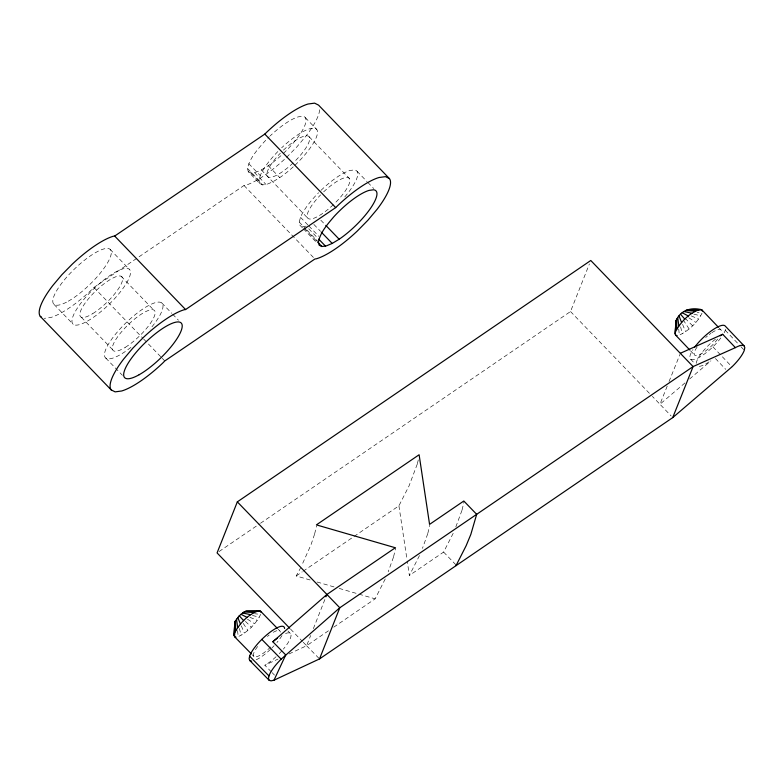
<?xml version="1.0" encoding="UTF-8"?>
<svg xmlns="http://www.w3.org/2000/svg" width="784" height="784" viewBox="0 0 784 784"><rect width="100%" height="100%" fill="white"/><g stroke="black" fill="none" stroke-linecap="round" stroke-linejoin="round"><path stroke-width="0.59" stroke-dasharray="3.92 2.94" d="M724.112 332.837A23.971 6.684 -43.6 0 0 725.259 330.24L725.749 327.526M314.658 533.835L316.589 525.77M393.588 556.709L395.802 547.497M417.372 463.707L418.47 459.091M427.829 533.336L429.759 525.27M462.07 509.953L464.001 501.897M293.245 166.835A39.308 10.898 -44 0 1 279.751 177.625L272.793 181.839L266.883 184.318L262.434 184.906L259.749 183.574L248.263 171.667L247.519 168.482C249.547 158.544 256.642 150.744 263.003 143.198A39.308 10.898 -44 0 1 269.343 136.69M259.749 183.574L259.004 180.389L260.259 175.577A39.308 10.898 -44 0 1 278.379 151.008M302.477 227.87L299.978 225.273L299.233 222.097L300.488 217.286A39.308 10.898 -44 0 1 318.608 192.717M314.551 534.257L311.013 544.743L301.526 565.95M417.264 464.118L409.023 485.933L398.919 505.827L303.251 571.144M393.49 557.13L388.198 571.791M427.731 533.757L422.439 548.418M461.962 510.374L455.269 528.436M289.022 653.944L306.613 645.742L310.66 635.491M313.355 628.66L325.056 599.064M260.494 523.261L570.517 311.532L589.421 263.894M667.223 386.11L659.952 404.25L671.124 415.941M669.046 381.583L679.963 354.378M237.532 630.61L238.238 636.647C247.734 631.943 255.986 623.995 260.631 614.431L254.565 613.705M678.719 329.064L679.356 335.121C688.92 330.554 697.309 322.714 702.013 313.179L697.162 312.532M385.238 578.935L375.144 598.839L332.818 627.808M419.479 555.562L409.375 575.456L407.219 561.05M453.191 533.287L443.617 552.083L409.375 575.456M310.131 579.993L296.205 575.956L300.458 568.145M319.627 109.76A57.526 15.945 -44 0 1 306.064 135.946L296.969 146.765L286.493 157.437A57.526 15.945 -44 0 1 245.49 185.279L244.02 185.494L93.894 287.454L91.738 289.649A57.526 15.945 -44 0 1 50.735 317.5L44.218 318.363M684.971 382.935L659.952 404.25L652.357 396.371M689.606 378.995L710.921 360.836M303.232 642.243L306.613 645.742L328.78 630.561M219.089 551.534L259.484 523.947M296.205 575.956L302.242 571.83M248.263 171.667L250.949 173.009L255.398 172.411L261.307 169.932L268.265 165.728A39.308 10.898 -44 0 0 281.76 154.928M271.293 671.819L264.845 665.234L278.036 659.079M306.201 226.145L302.663 226.615L299.978 225.273M252.448 615.489L259.367 617.145M693.83 314.139L700.739 315.874M317.099 582.012L334.513 587.059M339.158 588.402L357.729 593.792M358.886 594.125L375.144 598.839M249.92 617.331L257.299 620.32M691.292 315.942L698.652 319.029M247.46 619.193L254.565 623.741M688.803 317.775L695.878 322.41M245.421 621.359L251.35 627.171M685.069 318.235L692.625 325.801M306.613 645.742L319.519 658.923M287.895 630.914L290.315 633.384M278.104 629.131L279.79 630.846M272.107 672.643L274.518 675.112M252.252 654.787L253.938 656.502M570.517 311.532L651.514 395.499M305.319 117.629L316.805 129.536M357.034 171.235L367.039 181.614M367.872 182.486L373.713 188.532M309.151 136.779L349.38 178.487M268.265 165.728L279.751 177.625M320.813 220.196L324.988 224.518M261.307 169.932L307.632 218.03M313.855 224.41L320.529 231.329M248.773 163.68L260.259 175.577M300.488 217.286L307.994 225.067M308.827 225.939L318.833 236.317M254.486 172.539L265.972 184.436M308.7 228.742L317.883 238.258M247.519 168.482L259.004 180.389M299.233 222.097L305.907 229.016M306.74 229.879L318.422 241.982M250.949 173.009L262.434 184.906M304.329 228.35L316.844 241.315M303.31 228.732L316.658 242.57M244.02 185.494L314.913 258.994M443.617 552.083L456.474 565.411M110.054 249.312L129.242 269.206M161.759 302.928L171.774 313.306M172.607 314.168L178.448 320.225M121.118 276.242L153.644 309.964M93.894 287.454L142.845 338.208M143.688 339.08L161.416 357.455M162.259 358.327L164.787 360.954M81.33 317.265L113.856 350.987M54.018 304.408L73.206 324.302M105.732 358.023L122.422 375.32M290.56 629.101L302.389 641.361M725.259 330.24L740.174 345.891M740.998 346.763L744.31 350.242M719.222 328.084L720.878 329.829M712.911 346.851L731.962 366.853M715.42 358.513L725.739 369.352M690.567 350.811L694.712 355.162M690.577 359.16L694.546 363.325M243.226 623.388L247.871 630.375M683.217 319.901L689.107 328.966M241.325 625.857L244.373 633.149M682.59 324.37L685.569 331.691M239.414 628.425L241.09 635.285M680.639 326.908L682.237 333.788M398.919 505.827L407.033 559.854M285.513 633.501A23.971 6.595 -44.4 0 1 283.357 649.132M281.917 650.789A23.971 6.595 -44.4 0 1 279.084 653.817M276.086 656.718A23.971 6.595 -44.4 0 1 264.845 665.234M281.995 635.559A23.971 6.595 -44.4 0 1 276.909 642.537M274.086 645.722A23.971 6.595 -44.4 0 1 271.901 647.966M270.411 649.417A23.971 6.595 -44.4 0 1 255.515 660.099M270.696 646.937A18.218 5.008 -44.4 0 1 254.731 656.865A18.218 5.008 -44.4 0 1 259.073 644.713M267.383 636.471A18.218 5.008 -44.4 0 1 269.137 635.079M273.293 632.306A18.218 5.008 -44.4 0 1 280.339 632.129M711.833 332.71A18.218 5.076 -43.6 0 1 721.064 333.18M717.703 339.031A18.218 5.076 -43.6 0 1 698.407 355.123A18.218 5.076 -43.6 0 1 697.887 345.96M705.649 337.561A18.218 5.076 -43.6 0 1 707.433 336.022M709.216 334.592A18.218 5.076 -43.6 0 1 710.97 333.298M720.829 337.933A23.971 6.684 -43.6 0 1 696.506 358.7A23.971 6.684 -43.6 0 1 692.987 349.605M709.059 361.885A23.971 6.684 -43.6 0 1 698.838 366.383M696.221 363.335A23.971 6.684 -43.6 0 1 717.409 337.708M344.754 196.921A39.308 10.898 -44 0 0 354.348 169.903L349.899 170.491A39.308 10.898 -44 0 0 319.421 191.904M294.902 165.287A39.308 10.898 -44 0 0 314.11 128.194L309.66 128.782A39.308 10.898 -44 0 0 281.642 147.813M283.426 153.38A39.308 10.898 -44 0 0 302.634 116.287L298.185 116.875A39.308 10.898 -44 0 0 270.166 135.906M283.426 150.156A28.763 7.977 -44 0 1 308.955 136.553A28.763 7.977 -44 0 1 294.666 161.455M293.128 162.945A28.763 7.977 -44 0 1 267.824 176.743A28.763 7.977 -44 0 1 280.368 153.174M130.918 347.381A39.308 10.898 -44 0 1 106.673 347.39A39.308 10.898 -44 0 1 152.302 303.741A39.308 10.898 -44 0 1 150.048 329.084M323.655 191.864A28.763 7.977 -44 0 1 349.282 178.37A28.763 7.977 -44 0 1 334.131 203.909M333.357 204.653A28.763 7.977 -44 0 1 308.053 218.452A28.763 7.977 -44 0 1 320.597 194.883M68.267 301.213A39.308 10.898 -44 0 0 111.308 252.036A39.308 10.898 -44 0 0 66.542 277.33A39.308 10.898 -44 0 0 68.267 301.213M87.455 321.107A39.308 10.898 -44 0 0 130.497 271.93A39.308 10.898 -44 0 0 85.721 297.224A39.308 10.898 -44 0 0 87.455 321.107M125.313 347.322A28.763 7.977 -44 0 0 155.026 311.522A28.763 7.977 -44 0 0 120.903 332.573A28.763 7.977 -44 0 0 125.313 347.322M92.786 313.6A28.763 7.977 -44 0 0 122.5 277.801A28.763 7.977 -44 0 0 88.376 298.861A28.763 7.977 -44 0 0 92.786 313.6"/><path stroke-width="1.18" d="M234.818 628.249L234.592 636.745L251.409 653.925M236.023 637.147L234.592 636.745L234.034 635.461L234.857 621.82L239.257 615.783L244.118 611.941L246.509 611.059L260.445 611.079L277.262 628.268M675.906 329.094L675.926 321.215C679.728 310.513 691.125 306.72 701.827 309.827L718.399 327.222M234.034 635.461L234.857 621.82M689.744 349.938L675.661 335.16L675.102 333.866L676.102 320.235M675.102 333.866L675.926 321.215M284.592 628.484A23.971 6.595 -44.4 0 0 268.706 633.256A23.971 6.595 -44.4 0 0 249.606 656.149L249.126 658.874L249.851 660.559L269.196 680.326L271.078 680.855L273.998 680.198L319.519 658.923L672.721 417.617L731.962 366.853A23.971 6.684 -43.6 0 0 744.31 350.242L744.8 347.528L744.065 345.832L725.014 325.83A23.971 6.684 -43.6 0 0 694.761 347.057M744.065 345.832A23.971 6.684 -43.6 0 0 735.402 347.635L693.105 366.579L339.795 607.767L281.162 659.158A23.971 6.595 -44.4 0 0 268.951 675.916L268.471 678.64L269.196 680.326M325.958 596.781L326.859 594.507L395.332 547.751L316.403 524.878L419.117 454.749L429.573 524.378L463.814 501.005L476.672 514.324L470.821 534.453L466.117 545.772L456.014 565.666M319.519 658.923L339.795 607.767L237.327 501.868L590.773 260.494L693.105 366.579L672.721 417.617M237.327 501.868L217.07 552.916L289.717 628.229M234.406 633.394C239.522 623.486 248.185 614.097 259.014 610.677M273.998 680.198L285.729 654.934L272.832 641.753L326.859 594.507M675.475 331.808C680.659 321.93 689.489 312.64 700.377 309.396M264.806 134.093L267.089 131.859A57.526 15.945 -44 0 1 308.092 104.007L314.609 103.145L318.539 105.105L389.442 178.605A57.526 15.945 -44 0 1 376.967 209.455L367.872 220.265L357.396 230.937A57.526 15.945 -44 0 1 316.393 258.789L314.913 258.994L164.787 360.954L162.641 363.149A57.526 15.945 -44 0 1 121.628 391L115.121 391.863L111.191 389.903L40.288 316.403A57.526 15.945 -44 0 1 52.763 285.562L61.858 274.743L72.334 264.081A57.526 15.945 -44 0 1 113.337 236.229L114.68 236.053L264.806 134.093L335.699 207.593L337.992 205.359A57.526 15.945 -44 0 1 378.995 177.517L385.503 176.645L389.442 178.605M111.191 389.903A57.526 15.945 -44 0 1 123.656 359.062L132.761 348.243L143.237 337.581A57.526 15.945 -44 0 1 184.24 309.729L185.583 309.553L335.699 207.593M332.21 243.432L339.168 239.228A39.308 10.898 -44 0 0 370.313 208.632A39.308 10.898 -44 0 0 373.527 189.787L369.078 190.385A39.308 10.898 -44 0 0 333.906 216.698C327.545 224.244 320.45 232.044 318.422 241.982L319.166 245.167L321.852 246.509L326.301 245.911L332.21 243.432L321.362 232.191M680.424 353.251L722.701 334.298L735.402 347.635M256.829 611.128L260.445 611.079L260.994 612.363M245.461 611.295L256.789 611.177M686.843 309.847L698.132 309.866M244.118 611.941L253.947 612.539M685.471 310.474L695.251 311.199M242.56 612.951L250.655 614.676M683.893 311.464L691.919 313.296M687.901 309.621L701.827 309.827L702.386 311.111M675.661 335.16L677.111 335.581M40.288 316.403L41.101 316.805M240.904 614.264L247.156 617.449M682.217 312.757L688.381 316.021M261.817 639.391L281.162 659.158M249.606 656.149L268.951 675.916M325.821 225.39L339.168 239.228M318.716 239.12L325.389 246.039M317.677 242.187L321.852 246.509M114.68 236.053L185.583 309.553M239.257 615.783L243.687 620.654M680.551 314.257L684.853 319.186M237.728 617.41L240.463 624.084M679.013 315.864L681.6 322.577M236.435 619.027L237.728 627.504M677.699 317.471L678.836 325.958M235.455 620.526L235.661 630.679M676.71 318.961L676.749 329.104M251.733 661.088A23.971 6.595 -44.4 0 1 249.851 660.559M720.124 335.846A23.971 6.684 -43.6 0 1 722.701 334.298M272.832 641.753A23.971 6.595 -44.4 0 1 277.438 638.117M139.16 374.723A39.308 10.898 -44 0 0 182.202 325.536A39.308 10.898 -44 0 0 137.435 350.83A39.308 10.898 -44 0 0 139.16 374.723"/></g></svg>
